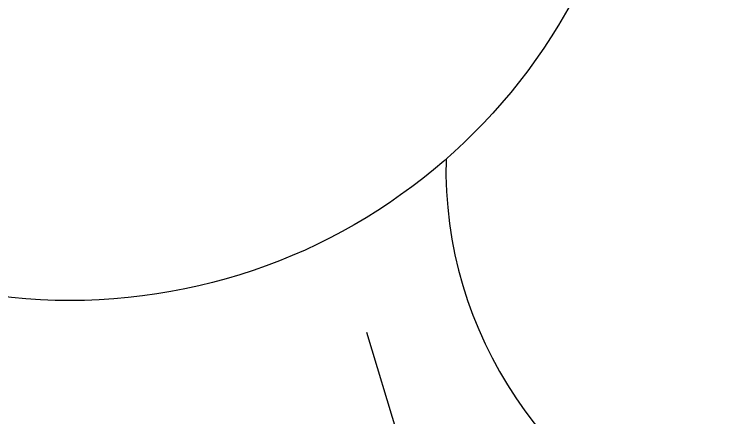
# Model space of a CAD drawing. Header units: metres. Extents: x 289 to 5205, y 117 to 7144.
# Drawn here: x 3404 to 4265, y 2190 to 2671 of the extents above; entities that cross this region are included whole.
import ezdxf

# ---------------------------------------------------------------- set-up
doc = ezdxf.new("R2010")
doc.units = ezdxf.units.M
doc.layers.add('BH', color=3, linetype='Continuous')
doc.layers.add('DIM', color=3, linetype='Continuous')

msp = doc.modelspace()

# ---------------------------------------------------------------- hatches: boundary and pattern name
at = {"layer": 'BH'}
h = msp.add_hatch(dxfattribs=at)
h.set_pattern_fill('AR-CONC', scale=60)
h.paths.add_polyline_path([(2994.43, 2924.55), (2994.43, 2521.86, 0.62), (4147.56, 2924.55)])
h = msp.add_hatch(dxfattribs=at)
h.set_pattern_fill('ANSI31', scale=1500)
h.paths.add_polyline_path([(4147.56, 2924.55), (2994.43, 2924.55), (2994.43, 2521.86, 0.62)])

# ---------------------------------------------------------------- linework, layer by layer
msp.add_line((3824.62, 2291.42), (4010.45, 1676.62), dxfattribs=at)
at = {"layer": 'DIM'}
msp.add_lwpolyline([(3919.79, 2498.27, 0.32), (4236.9, 2029.15, -0.33), (4542.28, 1504.85, -0.33)], format="xyb", dxfattribs=at)
msp.add_circle((3469.92, 3012.63), 683.33, dxfattribs=at)

doc.saveas('drawing.dxf')
